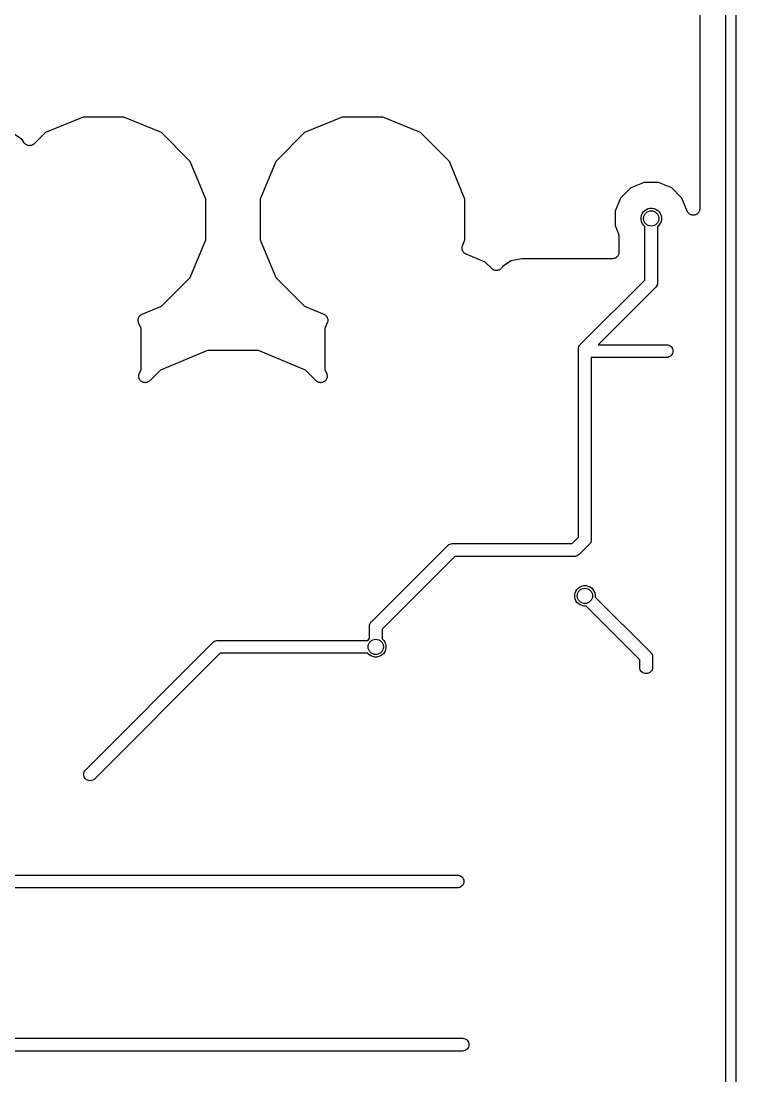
# Model space of a CAD drawing. Extents: x 0.4 to 11.3, y -7.9 to -0.4.
# Drawn here: x 8.329 to 8.88, y -4.083 to -3.269 of the extents above; entities that cross this region are included whole.
import ezdxf

# ---------------------------------------------------------------- set-up
doc = ezdxf.new("R2010")
doc.units = 0
doc.header["$MEASUREMENT"] = 0
doc.layers.add('BLACK', color=7, linetype='CONTINUOUS')

msp = doc.modelspace()

# ---------------------------------------------------------------- linework, layer by layer
at = {"layer": 'BLACK', "linetype": 'CONTINUOUS'}
for p, q in [((8.88031, -1.71038), (8.88031, -4.69606)), ((8.85244, -3.20043), (8.85244, -3.41377)), ((8.87244, -3.57638), (8.87244, -3.20308)), ((8.3764, -3.34299), (8.34734, -3.35503)), ((8.40785, -3.34299), (8.3764, -3.34299)), ((8.43691, -3.35503), (8.40785, -3.34299)), ((8.5764, -3.34299), (8.54734, -3.35503)), ((8.60785, -3.34299), (8.5764, -3.34299)), ((8.63691, -3.35503), (8.60785, -3.34299)), ((8.32938, -3.36038), (8.32276, -3.35596)), ((8.33105, -3.36288), (8.32938, -3.36038)), ((8.33134, -3.36324), (8.33105, -3.36288)), ((8.34734, -3.35503), (8.33874, -3.36363)), ((8.45915, -3.37727), (8.43691, -3.35503)), ((8.54734, -3.35503), (8.52511, -3.37727)), ((8.65915, -3.37727), (8.63691, -3.35503)), ((8.33164, -3.36361), (8.33134, -3.36324)), ((8.33165, -3.36362), (8.33164, -3.36361)), ((8.33166, -3.36363), (8.33165, -3.36362)), ((8.33203, -3.36393), (8.33166, -3.36363)), ((8.33239, -3.36423), (8.33203, -3.36393)), ((8.33241, -3.36424), (8.33239, -3.36423)), ((8.33242, -3.36425), (8.33241, -3.36424)), ((8.33283, -3.36447), (8.33242, -3.36425)), ((8.33325, -3.3647), (8.33283, -3.36447)), ((8.33326, -3.36471), (8.33325, -3.3647)), ((8.33328, -3.36471), (8.33326, -3.36471)), ((8.33373, -3.36485), (8.33328, -3.36471)), ((8.33418, -3.36499), (8.33373, -3.36485)), ((8.3342, -3.36499), (8.33418, -3.36499)), ((8.33421, -3.365), (8.3342, -3.36499)), ((8.33468, -3.36505), (8.33421, -3.365)), ((8.33515, -3.3651), (8.33468, -3.36505)), ((8.33517, -3.3651), (8.33515, -3.3651)), ((8.33518, -3.3651), (8.33517, -3.3651)), ((8.33565, -3.36505), (8.33518, -3.3651)), ((8.33612, -3.36501), (8.33565, -3.36505)), ((8.33614, -3.36501), (8.33612, -3.36501)), ((8.33615, -3.36501), (8.33614, -3.36501)), ((8.33661, -3.36487), (8.33615, -3.36501)), ((8.33706, -3.36474), (8.33661, -3.36487)), ((8.33707, -3.36473), (8.33706, -3.36474)), ((8.33709, -3.36473), (8.33707, -3.36473)), ((8.33751, -3.36451), (8.33709, -3.36473)), ((8.33793, -3.36429), (8.33751, -3.36451)), ((8.33794, -3.36428), (8.33793, -3.36429)), ((8.33795, -3.36428), (8.33794, -3.36428)), ((8.33832, -3.36398), (8.33795, -3.36428)), ((8.33869, -3.36368), (8.33832, -3.36398)), ((8.33871, -3.36366), (8.33869, -3.36368)), ((8.33874, -3.36363), (8.33871, -3.36366)), ((8.33871, -3.36366), (8.33871, -3.36366)), ((8.33871, -3.36366), (8.33871, -3.36366)), ((8.47118, -3.40632), (8.45915, -3.37727)), ((8.52511, -3.37727), (8.51307, -3.40632)), ((8.67118, -3.40632), (8.65915, -3.37727)), ((8.80942, -3.39339), (8.79917, -3.39763)), ((8.82051, -3.39339), (8.80942, -3.39339)), ((8.83075, -3.39763), (8.82051, -3.39339)), ((8.79917, -3.39763), (8.79133, -3.40547)), ((8.83859, -3.40547), (8.83075, -3.39763)), ((8.47118, -3.43777), (8.47118, -3.40632)), ((8.51307, -3.40632), (8.51307, -3.43777)), ((8.67118, -3.43777), (8.67118, -3.40632)), ((8.79133, -3.40547), (8.78709, -3.41572)), ((8.84282, -3.41568), (8.83859, -3.40547)), ((8.78709, -3.41572), (8.78709, -3.4268)), ((8.80709, -3.42048), (8.80739, -3.41896)), ((8.80739, -3.41896), (8.80798, -3.41753)), ((8.80798, -3.41753), (8.80884, -3.41624)), ((8.80884, -3.41624), (8.80994, -3.41514)), ((8.80994, -3.41514), (8.81123, -3.41428)), ((8.81123, -3.41428), (8.81266, -3.41369)), ((8.81266, -3.41369), (8.81419, -3.41339)), ((8.81419, -3.41339), (8.81574, -3.41339)), ((8.81574, -3.41339), (8.81726, -3.41369)), ((8.81726, -3.41369), (8.81869, -3.41428)), ((8.81869, -3.41428), (8.81998, -3.41514)), ((8.81998, -3.41514), (8.82108, -3.41624)), ((8.82108, -3.41624), (8.82194, -3.41753)), ((8.82194, -3.41753), (8.82253, -3.41896)), ((8.82253, -3.41896), (8.82283, -3.42048)), ((8.84305, -3.41611), (8.84282, -3.41568)), ((8.84328, -3.41654), (8.84305, -3.41611)), ((8.84359, -3.41692), (8.84328, -3.41654)), ((8.84328, -3.41654), (8.84328, -3.41654)), ((8.84328, -3.41654), (8.84328, -3.41654)), ((8.84389, -3.41729), (8.84359, -3.41692)), ((8.8439, -3.4173), (8.84389, -3.41729)), ((8.84427, -3.41761), (8.8439, -3.4173)), ((8.8439, -3.4173), (8.8439, -3.4173)), ((8.84465, -3.41792), (8.84427, -3.41761)), ((8.84508, -3.41815), (8.84465, -3.41792)), ((8.84465, -3.41792), (8.84465, -3.41792)), ((8.84465, -3.41792), (8.84465, -3.41792)), ((8.8455, -3.41838), (8.84508, -3.41815)), ((8.84551, -3.41838), (8.8455, -3.41838)), ((8.84597, -3.41852), (8.84551, -3.41838)), ((8.84551, -3.41838), (8.84551, -3.41838)), ((8.84644, -3.41867), (8.84597, -3.41852)), ((8.84691, -3.41872), (8.84644, -3.41867)), ((8.84644, -3.41867), (8.84644, -3.41867)), ((8.84644, -3.41867), (8.84644, -3.41867)), ((8.84741, -3.41877), (8.84691, -3.41872)), ((8.8479, -3.41873), (8.84741, -3.41877)), ((8.84741, -3.41877), (8.84741, -3.41877)), ((8.84741, -3.41877), (8.84741, -3.41877)), ((8.84838, -3.41868), (8.8479, -3.41873)), ((8.84839, -3.41868), (8.84838, -3.41868)), ((8.84838, -3.41868), (8.84838, -3.41868)), ((8.84886, -3.41854), (8.84839, -3.41868)), ((8.84931, -3.41841), (8.84886, -3.41854)), ((8.84932, -3.4184), (8.84931, -3.41841)), ((8.84974, -3.41818), (8.84932, -3.4184)), ((8.84932, -3.4184), (8.84932, -3.4184)), ((8.85018, -3.41795), (8.84974, -3.41818)), ((8.85019, -3.41795), (8.85018, -3.41795)), ((8.85018, -3.41795), (8.85018, -3.41795)), ((8.85054, -3.41766), (8.85019, -3.41795)), ((8.85094, -3.41734), (8.85054, -3.41766)), ((8.85095, -3.41734), (8.85094, -3.41734)), ((8.85094, -3.41734), (8.85094, -3.41734)), ((8.85126, -3.41696), (8.85095, -3.41734)), ((8.85157, -3.4166), (8.85126, -3.41696)), ((8.8518, -3.41616), (8.85157, -3.41659)), ((8.85157, -3.41659), (8.85157, -3.41659)), ((8.85157, -3.41659), (8.85157, -3.4166)), ((8.85204, -3.41574), (8.8518, -3.41616)), ((8.85219, -3.41527), (8.85204, -3.41573)), ((8.85204, -3.41573), (8.85204, -3.41574)), ((8.85204, -3.41574), (8.85204, -3.41574)), ((8.85233, -3.41481), (8.85219, -3.41527)), ((8.85238, -3.41434), (8.85233, -3.4148)), ((8.85233, -3.4148), (8.85233, -3.41481)), ((8.85233, -3.41481), (8.85233, -3.41481)), ((8.85244, -3.41384), (8.85238, -3.41434)), ((8.85244, -3.41377), (8.85244, -3.41383)), ((8.85244, -3.41383), (8.85244, -3.41383)), ((8.85244, -3.41383), (8.85244, -3.41383)), ((8.85244, -3.41383), (8.85244, -3.41384)), ((8.78709, -3.4268), (8.78966, -3.43301)), ((8.80709, -3.42204), (8.80709, -3.42048)), ((8.80739, -3.42356), (8.80709, -3.42204)), ((8.80798, -3.42499), (8.80739, -3.42356)), ((8.80884, -3.42628), (8.80798, -3.42499)), ((8.80994, -3.42738), (8.80884, -3.42628)), ((8.81004, -3.42744), (8.80994, -3.42738)), ((8.81004, -3.46883), (8.81004, -3.42744)), ((8.81998, -3.42738), (8.81988, -3.42744)), ((8.81988, -3.42744), (8.81988, -3.47063)), ((8.82108, -3.42628), (8.81998, -3.42738)), ((8.82194, -3.42499), (8.82108, -3.42628)), ((8.82253, -3.42356), (8.82194, -3.42499)), ((8.82283, -3.42204), (8.82253, -3.42356)), ((8.82283, -3.42048), (8.82283, -3.42204)), ((8.78966, -3.43301), (8.78966, -3.43302)), ((8.78966, -3.43302), (8.78966, -3.43302)), ((8.78966, -3.43302), (8.78966, -3.43302)), ((8.78966, -3.43302), (8.78969, -3.43308)), ((8.78969, -3.43308), (8.78981, -3.43352)), ((8.78981, -3.43352), (8.78994, -3.43396)), ((8.78994, -3.43396), (8.78995, -3.43399)), ((8.78995, -3.43399), (8.78996, -3.43402)), ((8.78996, -3.43402), (8.78999, -3.43447)), ((8.78999, -3.43447), (8.79004, -3.43493)), ((8.79004, -3.43493), (8.79004, -3.44734)), ((8.45915, -3.46683), (8.47118, -3.43777)), ((8.51307, -3.43777), (8.52511, -3.46683)), ((8.66892, -3.44419), (8.66897, -3.44372)), ((8.66892, -3.44421), (8.66892, -3.44419)), ((8.66892, -3.44423), (8.66892, -3.44421)), ((8.66896, -3.44469), (8.66892, -3.44423)), ((8.66897, -3.44372), (8.66901, -3.44325)), ((8.66901, -3.44325), (8.66902, -3.44324)), ((8.66902, -3.44322), (8.66916, -3.44277)), ((8.66902, -3.44324), (8.66902, -3.44322)), ((8.66916, -3.44277), (8.6693, -3.44232)), ((8.6693, -3.44232), (8.67118, -3.43777)), ((8.669, -3.44516), (8.66896, -3.44469)), ((8.66901, -3.44518), (8.669, -3.44516)), ((8.66901, -3.4452), (8.66901, -3.44518)), ((8.66914, -3.44565), (8.66901, -3.4452)), ((8.66928, -3.4461), (8.66914, -3.44565)), ((8.66929, -3.44612), (8.66928, -3.4461)), ((8.66929, -3.44613), (8.66929, -3.44612)), ((8.66951, -3.44655), (8.66929, -3.44613)), ((8.66973, -3.44697), (8.66951, -3.44655)), ((8.66974, -3.44698), (8.66973, -3.44697)), ((8.66975, -3.44699), (8.66974, -3.44698)), ((8.67005, -3.44736), (8.66975, -3.44699)), ((8.67034, -3.44773), (8.67005, -3.44736)), ((8.67035, -3.44774), (8.67034, -3.44773)), ((8.67036, -3.44775), (8.67035, -3.44774)), ((8.67073, -3.44805), (8.67036, -3.44775)), ((8.67108, -3.44836), (8.67073, -3.44805)), ((8.6711, -3.44836), (8.67108, -3.44836)), ((8.67111, -3.44837), (8.6711, -3.44836)), ((8.67153, -3.4486), (8.67111, -3.44837)), ((8.67194, -3.44883), (8.67153, -3.4486)), ((8.67197, -3.44884), (8.67194, -3.44883)), ((8.672, -3.44885), (8.67197, -3.44884)), ((8.67197, -3.44884), (8.67197, -3.44884)), ((8.67197, -3.44884), (8.67197, -3.44884)), ((8.68691, -3.45503), (8.672, -3.44885)), ((8.71506, -3.45234), (8.70676, -3.454)), ((8.78504, -3.45234), (8.71506, -3.45234)), ((8.78551, -3.4523), (8.78504, -3.45234)), ((8.78598, -3.45226), (8.78551, -3.4523)), ((8.78599, -3.45225), (8.78598, -3.45226)), ((8.78601, -3.45225), (8.78599, -3.45225)), ((8.78646, -3.45211), (8.78601, -3.45225)), ((8.78691, -3.45198), (8.78646, -3.45211)), ((8.78693, -3.45197), (8.78691, -3.45198)), ((8.78694, -3.45197), (8.78693, -3.45197)), ((8.78736, -3.45175), (8.78694, -3.45197)), ((8.78778, -3.45153), (8.78736, -3.45175)), ((8.78779, -3.45152), (8.78778, -3.45153)), ((8.78781, -3.45151), (8.78779, -3.45152)), ((8.78817, -3.45121), (8.78781, -3.45151)), ((8.78854, -3.45092), (8.78817, -3.45121)), ((8.78855, -3.4509), (8.78854, -3.45092)), ((8.78856, -3.45089), (8.78855, -3.4509)), ((8.78886, -3.45053), (8.78856, -3.45089)), ((8.78916, -3.45017), (8.78886, -3.45053)), ((8.78917, -3.45015), (8.78916, -3.45017)), ((8.78918, -3.45014), (8.78917, -3.45015)), ((8.78941, -3.44973), (8.78918, -3.45014)), ((8.78964, -3.44931), (8.78941, -3.44973)), ((8.78965, -3.44928), (8.78964, -3.4493)), ((8.78964, -3.4493), (8.78964, -3.44931)), ((8.78979, -3.44883), (8.78965, -3.44928)), ((8.78993, -3.44838), (8.78979, -3.44883)), ((8.78994, -3.44835), (8.78993, -3.44837)), ((8.78993, -3.44837), (8.78993, -3.44838)), ((8.78999, -3.44788), (8.78994, -3.44835)), ((8.79004, -3.44741), (8.78999, -3.44788)), ((8.79004, -3.44734), (8.79004, -3.44738)), ((8.79004, -3.44738), (8.79004, -3.44738)), ((8.79004, -3.44738), (8.79004, -3.44738)), ((8.79004, -3.44738), (8.79004, -3.44741)), ((8.69189, -3.46001), (8.68691, -3.45503)), ((8.69226, -3.46031), (8.69189, -3.46001)), ((8.69262, -3.46062), (8.69226, -3.46031)), ((8.69264, -3.46062), (8.69262, -3.46062)), ((8.69265, -3.46063), (8.69264, -3.46062)), ((8.69306, -3.46086), (8.69265, -3.46063)), ((8.69816, -3.46067), (8.69774, -3.46089)), ((8.69817, -3.46066), (8.69816, -3.46067)), ((8.69818, -3.46065), (8.69817, -3.46066)), ((8.69855, -3.46035), (8.69818, -3.46065)), ((8.69892, -3.46006), (8.69855, -3.46035)), ((8.69893, -3.46005), (8.69892, -3.46006)), ((8.69894, -3.46004), (8.69893, -3.46005)), ((8.69924, -3.45968), (8.69894, -3.46004)), ((8.69955, -3.45931), (8.69924, -3.45968)), ((8.69956, -3.45929), (8.69955, -3.45931)), ((8.69959, -3.45926), (8.69956, -3.45929)), ((8.69956, -3.45929), (8.69956, -3.45929)), ((8.69956, -3.45929), (8.69956, -3.45929)), ((8.70015, -3.45842), (8.69959, -3.45926)), ((8.70676, -3.454), (8.70015, -3.45842)), ((8.43691, -3.48907), (8.45915, -3.46683)), ((8.52511, -3.46683), (8.54734, -3.48907)), ((8.69348, -3.46108), (8.69306, -3.46086)), ((8.69349, -3.46109), (8.69348, -3.46108)), ((8.69351, -3.46109), (8.69349, -3.46109)), ((8.69396, -3.46123), (8.69351, -3.46109)), ((8.69441, -3.46137), (8.69396, -3.46123)), ((8.69443, -3.46137), (8.69441, -3.46137)), ((8.69444, -3.46138), (8.69443, -3.46137)), ((8.69491, -3.46143), (8.69444, -3.46138)), ((8.69538, -3.46148), (8.69491, -3.46143)), ((8.6954, -3.46148), (8.69538, -3.46148)), ((8.69541, -3.46148), (8.6954, -3.46148)), ((8.69588, -3.46143), (8.69541, -3.46148)), ((8.69635, -3.46139), (8.69588, -3.46143)), ((8.69637, -3.46139), (8.69635, -3.46139)), ((8.69638, -3.46139), (8.69637, -3.46139)), ((8.69683, -3.46125), (8.69638, -3.46139)), ((8.69729, -3.46112), (8.69683, -3.46125)), ((8.6973, -3.46111), (8.69729, -3.46112)), ((8.69732, -3.46111), (8.6973, -3.46111)), ((8.69774, -3.46089), (8.69732, -3.46111)), ((8.76047, -3.5184), (8.81004, -3.46883)), ((8.81827, -3.47452), (8.77409, -3.5187)), ((8.81846, -3.47436), (8.81827, -3.47452)), ((8.81861, -3.47418), (8.81846, -3.47436)), ((8.81907, -3.47361), (8.81861, -3.47418)), ((8.81861, -3.47418), (8.81861, -3.47418)), ((8.81953, -3.47276), (8.81907, -3.47361)), ((8.81957, -3.47262), (8.81953, -3.47276)), ((8.81981, -3.47183), (8.81957, -3.47262)), ((8.81988, -3.47111), (8.81981, -3.47183)), ((8.81988, -3.47063), (8.81991, -3.47087)), ((8.81991, -3.47087), (8.81988, -3.47111)), ((8.81988, -3.47111), (8.81988, -3.47111)), ((8.422, -3.49524), (8.43691, -3.48907)), ((8.54734, -3.48907), (8.56225, -3.49524)), ((8.41892, -3.4998), (8.41897, -3.49933)), ((8.41892, -3.49982), (8.41892, -3.4998)), ((8.41892, -3.49983), (8.41892, -3.49982)), ((8.41896, -3.5003), (8.41892, -3.49983)), ((8.419, -3.50077), (8.41896, -3.5003)), ((8.41897, -3.49933), (8.41902, -3.49886)), ((8.419, -3.50079), (8.419, -3.50077)), ((8.41901, -3.50081), (8.419, -3.50079)), ((8.41914, -3.50125), (8.41901, -3.50081)), ((8.41902, -3.49883), (8.41916, -3.49838)), ((8.41902, -3.49885), (8.41902, -3.49883)), ((8.41902, -3.49886), (8.41902, -3.49885)), ((8.41927, -3.50171), (8.41914, -3.50125)), ((8.41916, -3.49838), (8.4193, -3.49793)), ((8.4193, -3.49793), (8.41931, -3.49791)), ((8.41931, -3.49791), (8.41932, -3.4979)), ((8.41932, -3.4979), (8.41954, -3.49749)), ((8.41954, -3.49749), (8.41977, -3.49707)), ((8.41977, -3.49707), (8.41978, -3.49706)), ((8.41978, -3.49706), (8.41979, -3.49704)), ((8.41979, -3.49704), (8.42009, -3.49668)), ((8.42009, -3.49668), (8.42039, -3.49632)), ((8.42039, -3.49632), (8.4204, -3.49631)), ((8.4204, -3.49631), (8.42041, -3.49629)), ((8.42041, -3.49629), (8.42077, -3.496)), ((8.42077, -3.496), (8.42114, -3.4957)), ((8.42114, -3.4957), (8.42116, -3.49569)), ((8.42116, -3.49569), (8.42117, -3.49568)), ((8.42117, -3.49568), (8.42158, -3.49546)), ((8.42158, -3.49546), (8.422, -3.49524)), ((8.56225, -3.49524), (8.56228, -3.49525)), ((8.56228, -3.49525), (8.56228, -3.49525)), ((8.56228, -3.49525), (8.56228, -3.49525)), ((8.56228, -3.49525), (8.56231, -3.49527)), ((8.56231, -3.49527), (8.56272, -3.49549)), ((8.56272, -3.49549), (8.56314, -3.49572)), ((8.56314, -3.49572), (8.56315, -3.49573)), ((8.56315, -3.49573), (8.56317, -3.49574)), ((8.56317, -3.49574), (8.56353, -3.49604)), ((8.56353, -3.49604), (8.56389, -3.49634)), ((8.56389, -3.49634), (8.5639, -3.49636)), ((8.5639, -3.49636), (8.56391, -3.49637)), ((8.56391, -3.49637), (8.56421, -3.49673)), ((8.56421, -3.49673), (8.56451, -3.4971)), ((8.56451, -3.4971), (8.56451, -3.49712)), ((8.56451, -3.49712), (8.56452, -3.49713)), ((8.56452, -3.49713), (8.56474, -3.49754)), ((8.56474, -3.49754), (8.56496, -3.49796)), ((8.56496, -3.49796), (8.56497, -3.49798)), ((8.56509, -3.50132), (8.56496, -3.50177)), ((8.56497, -3.49798), (8.56497, -3.49799)), ((8.56497, -3.49799), (8.56511, -3.49845)), ((8.56523, -3.50087), (8.56509, -3.50132)), ((8.56511, -3.49845), (8.56524, -3.4989)), ((8.56524, -3.50084), (8.56523, -3.50086)), ((8.56523, -3.50086), (8.56523, -3.50087)), ((8.56524, -3.4989), (8.56524, -3.49891)), ((8.56524, -3.49891), (8.56525, -3.49893)), ((8.56529, -3.50037), (8.56524, -3.50084)), ((8.56525, -3.49893), (8.56529, -3.4994)), ((8.56529, -3.4994), (8.56534, -3.49987)), ((8.56534, -3.4999), (8.56529, -3.50037)), ((8.56534, -3.49987), (8.56533, -3.49989)), ((8.56533, -3.49989), (8.56534, -3.4999)), ((8.41928, -3.50174), (8.41927, -3.50171)), ((8.4193, -3.50177), (8.41928, -3.50174)), ((8.41928, -3.50174), (8.41928, -3.50174)), ((8.41928, -3.50174), (8.41928, -3.50174)), ((8.42118, -3.50632), (8.4193, -3.50177)), ((8.42118, -3.53777), (8.42118, -3.50632)), ((8.56496, -3.50177), (8.56307, -3.50632)), ((8.56307, -3.50632), (8.56307, -3.53777)), ((8.47249, -3.52331), (8.43619, -3.53834)), ((8.51177, -3.52331), (8.47249, -3.52331)), ((8.54806, -3.53834), (8.51177, -3.52331)), ((8.75883, -3.52205), (8.75886, -3.52181)), ((8.75886, -3.52229), (8.75883, -3.52205)), ((8.75886, -3.52181), (8.75893, -3.52108)), ((8.75886, -3.52181), (8.75886, -3.52181)), ((8.75886, -3.66725), (8.75886, -3.52229)), ((8.75893, -3.52108), (8.75921, -3.52015)), ((8.75921, -3.52015), (8.75967, -3.5193)), ((8.75967, -3.5193), (8.76028, -3.51855)), ((8.76028, -3.51855), (8.76047, -3.5184)), ((8.77409, -3.5187), (8.82701, -3.5187)), ((8.82701, -3.5187), (8.82774, -3.51877)), ((8.82774, -3.51877), (8.82866, -3.51905)), ((8.82866, -3.51905), (8.82952, -3.51951)), ((8.82952, -3.51951), (8.83027, -3.52013)), ((8.83027, -3.52013), (8.83088, -3.52087)), ((8.83088, -3.52087), (8.83134, -3.52173)), ((8.83134, -3.52551), (8.83088, -3.52637)), ((8.83134, -3.52173), (8.83162, -3.52266)), ((8.83162, -3.52459), (8.83134, -3.52551)), ((8.83162, -3.52266), (8.83172, -3.52362)), ((8.83172, -3.52362), (8.83162, -3.52459)), ((8.82701, -3.52854), (8.7687, -3.52854)), ((8.7687, -3.52854), (8.7687, -3.66905)), ((8.82774, -3.52847), (8.82701, -3.52854)), ((8.82866, -3.52819), (8.82774, -3.52847)), ((8.82952, -3.52773), (8.82866, -3.52819)), ((8.83027, -3.52712), (8.82952, -3.52773)), ((8.83088, -3.52637), (8.83027, -3.52712)), ((8.41945, -3.54255), (8.4195, -3.54208)), ((8.4195, -3.54207), (8.41964, -3.54162)), ((8.4195, -3.54208), (8.4195, -3.54207)), ((8.4195, -3.54208), (8.4195, -3.54208)), ((8.41964, -3.54162), (8.41978, -3.54115)), ((8.41978, -3.54115), (8.42118, -3.53777)), ((8.43619, -3.53834), (8.42794, -3.54659)), ((8.55631, -3.54659), (8.54806, -3.53834)), ((8.56307, -3.53777), (8.56447, -3.54115)), ((8.56447, -3.54115), (8.56449, -3.5412)), ((8.56449, -3.5412), (8.56449, -3.5412)), ((8.56449, -3.5412), (8.56449, -3.5412)), ((8.56449, -3.5412), (8.56449, -3.54121)), ((8.56449, -3.54121), (8.56463, -3.54168)), ((8.56463, -3.54168), (8.56476, -3.54214)), ((8.4194, -3.54304), (8.41945, -3.54255)), ((8.4194, -3.54305), (8.4194, -3.54304)), ((8.41945, -3.54354), (8.4194, -3.54305)), ((8.4194, -3.54305), (8.4194, -3.54305)), ((8.41949, -3.54401), (8.41945, -3.54354)), ((8.4195, -3.54402), (8.41949, -3.54401)), ((8.41964, -3.54449), (8.4195, -3.54402)), ((8.4195, -3.54402), (8.4195, -3.54402)), ((8.41977, -3.54495), (8.41964, -3.54449)), ((8.41978, -3.54495), (8.41977, -3.54495)), ((8.41978, -3.54496), (8.41978, -3.54495)), ((8.42, -3.54537), (8.41978, -3.54496)), ((8.42023, -3.54581), (8.42, -3.54537)), ((8.42023, -3.54582), (8.42023, -3.54581)), ((8.42053, -3.54619), (8.42023, -3.54582)), ((8.42023, -3.54582), (8.42023, -3.54582)), ((8.42084, -3.54657), (8.42053, -3.54619)), ((8.42085, -3.54657), (8.42084, -3.54657)), ((8.42085, -3.54658), (8.42085, -3.54657)), ((8.42122, -3.54689), (8.42085, -3.54658)), ((8.42159, -3.54719), (8.42122, -3.54689)), ((8.4216, -3.5472), (8.42159, -3.54719)), ((8.42202, -3.54743), (8.4216, -3.5472)), ((8.4216, -3.5472), (8.4216, -3.5472)), ((8.42245, -3.54766), (8.42202, -3.54743)), ((8.42246, -3.54767), (8.42245, -3.54766)), ((8.42245, -3.54766), (8.42245, -3.54766)), ((8.42291, -3.54781), (8.42246, -3.54767)), ((8.42338, -3.54795), (8.42291, -3.54781)), ((8.42339, -3.54796), (8.42338, -3.54795)), ((8.42338, -3.54795), (8.42338, -3.54795)), ((8.42387, -3.54801), (8.42339, -3.54796)), ((8.42435, -3.54806), (8.42387, -3.54801)), ((8.42436, -3.54806), (8.42435, -3.54806)), ((8.42484, -3.54802), (8.42436, -3.54806)), ((8.42436, -3.54806), (8.42436, -3.54806)), ((8.42532, -3.54797), (8.42484, -3.54802)), ((8.42533, -3.54797), (8.42532, -3.54797)), ((8.42579, -3.54784), (8.42533, -3.54797)), ((8.42533, -3.54797), (8.42533, -3.54797)), ((8.42626, -3.5477), (8.42579, -3.54784)), ((8.42627, -3.5477), (8.42626, -3.5477)), ((8.42626, -3.5477), (8.42626, -3.5477)), ((8.42669, -3.54748), (8.42627, -3.5477)), ((8.42713, -3.54725), (8.42669, -3.54748)), ((8.4275, -3.54696), (8.42713, -3.54725)), ((8.42713, -3.54725), (8.42713, -3.54725)), ((8.42713, -3.54725), (8.42713, -3.54725)), ((8.42789, -3.54664), (8.4275, -3.54696)), ((8.4279, -3.54664), (8.42789, -3.54664)), ((8.42789, -3.54664), (8.42789, -3.54664)), ((8.42794, -3.54659), (8.4279, -3.54664)), ((8.4279, -3.54664), (8.4279, -3.54664)), ((8.55669, -3.5469), (8.55631, -3.54659)), ((8.55706, -3.54721), (8.55669, -3.5469)), ((8.55707, -3.54721), (8.55706, -3.54721)), ((8.55706, -3.54721), (8.55706, -3.54721)), ((8.55749, -3.54744), (8.55707, -3.54721)), ((8.55792, -3.54767), (8.55749, -3.54744)), ((8.55793, -3.54768), (8.55792, -3.54767)), ((8.55792, -3.54767), (8.55792, -3.54767)), ((8.55841, -3.54782), (8.55793, -3.54768)), ((8.55885, -3.54796), (8.55841, -3.54782)), ((8.55886, -3.54796), (8.55885, -3.54796)), ((8.55935, -3.54801), (8.55886, -3.54796)), ((8.55886, -3.54796), (8.55886, -3.54796)), ((8.55982, -3.54806), (8.55935, -3.54801)), ((8.55983, -3.54806), (8.55982, -3.54806)), ((8.5603, -3.54801), (8.55983, -3.54806)), ((8.55983, -3.54806), (8.55983, -3.54806)), ((8.56079, -3.54797), (8.5603, -3.54801)), ((8.5608, -3.54797), (8.56079, -3.54797)), ((8.56127, -3.54783), (8.5608, -3.54797)), ((8.5608, -3.54797), (8.5608, -3.54797)), ((8.56173, -3.54769), (8.56127, -3.54783)), ((8.56174, -3.54769), (8.56173, -3.54769)), ((8.56173, -3.54769), (8.56173, -3.54769)), ((8.56219, -3.54745), (8.56174, -3.54769)), ((8.56259, -3.54724), (8.56219, -3.54745)), ((8.5626, -3.54724), (8.56259, -3.54724)), ((8.563, -3.54691), (8.5626, -3.54723)), ((8.5626, -3.54723), (8.5626, -3.54724)), ((8.56335, -3.54663), (8.563, -3.54691)), ((8.56336, -3.54662), (8.56335, -3.54663)), ((8.56368, -3.54624), (8.56336, -3.54662)), ((8.56336, -3.54662), (8.56336, -3.54662)), ((8.56398, -3.54588), (8.56368, -3.54624)), ((8.56422, -3.54543), (8.56398, -3.54587)), ((8.56398, -3.54587), (8.56398, -3.54587)), ((8.56398, -3.54587), (8.56398, -3.54588)), ((8.56445, -3.54502), (8.56422, -3.54543)), ((8.5646, -3.54454), (8.56445, -3.54501)), ((8.56445, -3.54501), (8.56445, -3.54502)), ((8.56445, -3.54502), (8.56445, -3.54502)), ((8.56474, -3.54409), (8.5646, -3.54454)), ((8.5648, -3.54359), (8.56474, -3.54408)), ((8.56474, -3.54408), (8.56474, -3.54409)), ((8.56474, -3.54409), (8.56474, -3.54409)), ((8.56476, -3.54214), (8.56476, -3.54214)), ((8.56476, -3.54214), (8.56477, -3.54215)), ((8.56477, -3.54215), (8.56481, -3.54262)), ((8.56485, -3.54312), (8.5648, -3.54359)), ((8.56481, -3.54262), (8.56485, -3.54311)), ((8.56485, -3.54311), (8.56485, -3.54312)), ((8.56485, -3.54312), (8.56485, -3.54312)), ((8.87244, -3.94967), (8.87244, -3.57638)), ((8.87244, -3.57638), (8.87244, -3.57638)), ((8.65952, -3.6726), (8.66045, -3.67232)), ((8.66045, -3.67232), (8.66118, -3.67224)), ((8.66118, -3.67224), (8.66142, -3.67222)), ((8.66118, -3.67224), (8.66118, -3.67224)), ((8.66142, -3.67222), (8.66166, -3.67224)), ((8.66166, -3.67224), (8.75387, -3.67224)), ((8.75387, -3.67224), (8.75886, -3.66725)), ((8.76789, -3.67204), (8.76746, -3.67256)), ((8.76835, -3.67118), (8.76789, -3.67204)), ((8.76847, -3.67078), (8.76835, -3.67118)), ((8.76863, -3.67026), (8.76847, -3.67078)), ((8.7687, -3.66953), (8.76863, -3.67026)), ((8.7687, -3.66905), (8.76872, -3.66929)), ((8.76872, -3.66929), (8.7687, -3.66953)), ((8.7687, -3.66953), (8.7687, -3.66953)), ((8.59905, -3.73257), (8.65777, -3.67386)), ((8.65777, -3.67386), (8.65792, -3.67367)), ((8.65792, -3.67367), (8.65811, -3.67351)), ((8.65811, -3.67351), (8.65867, -3.67305)), ((8.65811, -3.67351), (8.65811, -3.67351)), ((8.65867, -3.67305), (8.65952, -3.6726)), ((8.65867, -3.67305), (8.65867, -3.67305)), ((8.65867, -3.67305), (8.65867, -3.67305)), ((8.75956, -3.68047), (8.7594, -3.68066)), ((8.76709, -3.67294), (8.75956, -3.68047)), ((8.76728, -3.67279), (8.76709, -3.67294)), ((8.76746, -3.67256), (8.76728, -3.67279)), ((8.66346, -3.68209), (8.60728, -3.73826)), ((8.75566, -3.68209), (8.66346, -3.68209)), ((8.75591, -3.68211), (8.75566, -3.68209)), ((8.75615, -3.68209), (8.75591, -3.68211)), ((8.75687, -3.68202), (8.75615, -3.68209)), ((8.75615, -3.68209), (8.75615, -3.68209)), ((8.7578, -3.68173), (8.75687, -3.68202)), ((8.75865, -3.68128), (8.7578, -3.68173)), ((8.7594, -3.68066), (8.75865, -3.68128)), ((8.76148, -3.70503), (8.763, -3.70472)), ((8.763, -3.70472), (8.76456, -3.70472)), ((8.76456, -3.70472), (8.76608, -3.70503)), ((8.75591, -3.71182), (8.75621, -3.7103)), ((8.75591, -3.71337), (8.75591, -3.71182)), ((8.75621, -3.7103), (8.7568, -3.70887)), ((8.7568, -3.70887), (8.75766, -3.70758)), ((8.75766, -3.70758), (8.75876, -3.70648)), ((8.75876, -3.70648), (8.76005, -3.70562)), ((8.76005, -3.70562), (8.76148, -3.70503)), ((8.76608, -3.70503), (8.76751, -3.70562)), ((8.76751, -3.70562), (8.7688, -3.70648)), ((8.7688, -3.70648), (8.7699, -3.70758)), ((8.7699, -3.70758), (8.77076, -3.70887)), ((8.77076, -3.70887), (8.77135, -3.7103)), ((8.77135, -3.7103), (8.77165, -3.71182)), ((8.77165, -3.71182), (8.77165, -3.71337)), ((8.75621, -3.7149), (8.75591, -3.71337)), ((8.7568, -3.71633), (8.75621, -3.7149)), ((8.75766, -3.71762), (8.7568, -3.71633)), ((8.75876, -3.71871), (8.75766, -3.71762)), ((8.76005, -3.71958), (8.75876, -3.71871)), ((8.76148, -3.72017), (8.76005, -3.71958)), ((8.763, -3.72047), (8.76148, -3.72017)), ((8.76456, -3.72047), (8.763, -3.72047)), ((8.76467, -3.72045), (8.76456, -3.72047)), ((8.8061, -3.76188), (8.76467, -3.72045)), ((8.77165, -3.71337), (8.77163, -3.71349)), ((8.77163, -3.71349), (8.81433, -3.75619)), ((8.59742, -3.73622), (8.59744, -3.73598)), ((8.59744, -3.73646), (8.59742, -3.73622)), ((8.59744, -3.73598), (8.59751, -3.73526)), ((8.59744, -3.73598), (8.59744, -3.73598)), ((8.59744, -3.74579), (8.59744, -3.73646)), ((8.59751, -3.73526), (8.59779, -3.73433)), ((8.59779, -3.73433), (8.59825, -3.73347)), ((8.59825, -3.73347), (8.59887, -3.73272)), ((8.59887, -3.73272), (8.59905, -3.73257)), ((8.60728, -3.73826), (8.60728, -3.74579)), ((8.37824, -3.84708), (8.47666, -3.74866)), ((8.47666, -3.74866), (8.47682, -3.74847)), ((8.47682, -3.74847), (8.47718, -3.74817)), ((8.47718, -3.74817), (8.47757, -3.74786)), ((8.47757, -3.74786), (8.47842, -3.7474)), ((8.47842, -3.7474), (8.47935, -3.74712)), ((8.47935, -3.74712), (8.48007, -3.74705)), ((8.48007, -3.74705), (8.48031, -3.74702)), ((8.48007, -3.74705), (8.48007, -3.74705)), ((8.48031, -3.74702), (8.48056, -3.74705)), ((8.48056, -3.74705), (8.59618, -3.74705)), ((8.59618, -3.74705), (8.59625, -3.74695)), ((8.59625, -3.74695), (8.59734, -3.74585)), ((8.59734, -3.74585), (8.59744, -3.74579)), ((8.60728, -3.74579), (8.60738, -3.74585)), ((8.60738, -3.74585), (8.60848, -3.74695)), ((8.60848, -3.74695), (8.60934, -3.74824)), ((8.60934, -3.74824), (8.60993, -3.74967)), ((8.60993, -3.74967), (8.61024, -3.75119)), ((8.61024, -3.75274), (8.60993, -3.75427)), ((8.61024, -3.75119), (8.61024, -3.75274)), ((8.48235, -3.75689), (8.3852, -3.85404)), ((8.59618, -3.75689), (8.48235, -3.75689)), ((8.59625, -3.75699), (8.59618, -3.75689)), ((8.59734, -3.75808), (8.59625, -3.75699)), ((8.59863, -3.75895), (8.59734, -3.75808)), ((8.60007, -3.75954), (8.59863, -3.75895)), ((8.60159, -3.75984), (8.60007, -3.75954)), ((8.60314, -3.75984), (8.60159, -3.75984)), ((8.60466, -3.75954), (8.60314, -3.75984)), ((8.60609, -3.75895), (8.60466, -3.75954)), ((8.60738, -3.75808), (8.60609, -3.75895)), ((8.60848, -3.75699), (8.60738, -3.75808)), ((8.60934, -3.7557), (8.60848, -3.75699)), ((8.60993, -3.75427), (8.60934, -3.7557)), ((8.8061, -3.76796), (8.8061, -3.76188)), ((8.81433, -3.75619), (8.81452, -3.75635)), ((8.81452, -3.75635), (8.81467, -3.75653)), ((8.81467, -3.75653), (8.81467, -3.75653)), ((8.81467, -3.75653), (8.81499, -3.75691)), ((8.81499, -3.75691), (8.81514, -3.7571)), ((8.81514, -3.7571), (8.81559, -3.75795)), ((8.81559, -3.75795), (8.81587, -3.75888)), ((8.81587, -3.75888), (8.81594, -3.7596)), ((8.81594, -3.7596), (8.81594, -3.7596)), ((8.81594, -3.7596), (8.81597, -3.75984)), ((8.81597, -3.75984), (8.81594, -3.76008)), ((8.81594, -3.76008), (8.81594, -3.76796)), ((8.80617, -3.76868), (8.8061, -3.76796)), ((8.80646, -3.76961), (8.80617, -3.76868)), ((8.80691, -3.77046), (8.80646, -3.76961)), ((8.81559, -3.76961), (8.81514, -3.77046)), ((8.81587, -3.76868), (8.81559, -3.76961)), ((8.81594, -3.76796), (8.81587, -3.76868)), ((8.80753, -3.77121), (8.80691, -3.77046)), ((8.80828, -3.77183), (8.80753, -3.77121)), ((8.80913, -3.77229), (8.80828, -3.77183)), ((8.81006, -3.77257), (8.80913, -3.77229)), ((8.81102, -3.77266), (8.81006, -3.77257)), ((8.81199, -3.77257), (8.81102, -3.77266)), ((8.81292, -3.77229), (8.81199, -3.77257)), ((8.81377, -3.77183), (8.81292, -3.77229)), ((8.81452, -3.77121), (8.81377, -3.77183)), ((8.81514, -3.77046), (8.81452, -3.77121)), ((8.37694, -3.85039), (8.37704, -3.84943)), ((8.37704, -3.85136), (8.37694, -3.85039)), ((8.37704, -3.84943), (8.37732, -3.8485)), ((8.37732, -3.85229), (8.37704, -3.85136)), ((8.37732, -3.8485), (8.37778, -3.84765)), ((8.37778, -3.84765), (8.37824, -3.84708)), ((8.37778, -3.85314), (8.37732, -3.85229)), ((8.37839, -3.85389), (8.37778, -3.85314)), ((8.37914, -3.85451), (8.37839, -3.85389)), ((8.38, -3.85496), (8.37914, -3.85451)), ((8.38093, -3.85524), (8.38, -3.85496)), ((8.38189, -3.85534), (8.38093, -3.85524)), ((8.38285, -3.85524), (8.38189, -3.85534)), ((8.38378, -3.85496), (8.38285, -3.85524)), ((8.38464, -3.85451), (8.38378, -3.85496)), ((8.3852, -3.85404), (8.38464, -3.85451)), ((8.26975, -3.92815), (8.6656, -3.92815)), ((8.6656, -3.92815), (8.66632, -3.92822)), ((8.66632, -3.92822), (8.66725, -3.9285)), ((8.66725, -3.9285), (8.6681, -3.92896)), ((8.6681, -3.92896), (8.66885, -3.92957)), ((8.66885, -3.92957), (8.66947, -3.93032)), ((8.66947, -3.93032), (8.66992, -3.93118)), ((8.66992, -3.93118), (8.6702, -3.93211)), ((8.6702, -3.93211), (8.6703, -3.93307)), ((8.6656, -3.93799), (8.26796, -3.93799)), ((8.66632, -3.93792), (8.6656, -3.93799)), ((8.66725, -3.93764), (8.66632, -3.93792)), ((8.6681, -3.93718), (8.66725, -3.93764)), ((8.66885, -3.93657), (8.6681, -3.93718)), ((8.66947, -3.93582), (8.66885, -3.93657)), ((8.66992, -3.93496), (8.66947, -3.93582)), ((8.6702, -3.93404), (8.66992, -3.93496)), ((8.6703, -3.93307), (8.6702, -3.93404)), ((8.87244, -4.32296), (8.87244, -3.94967)), ((8.87244, -3.94967), (8.87244, -3.94967)), ((7.9005, -4.05413), (8.66953, -4.05413)), ((8.66953, -4.05413), (8.67026, -4.05421)), ((8.67026, -4.05421), (8.67118, -4.05449)), ((8.67118, -4.05449), (8.67204, -4.05494)), ((8.67204, -4.05494), (8.67279, -4.05556)), ((8.67204, -4.06317), (8.67118, -4.06362)), ((8.67279, -4.06255), (8.67204, -4.06317)), ((8.67279, -4.05556), (8.6734, -4.05631)), ((8.6734, -4.0618), (8.67279, -4.06255)), ((8.6734, -4.05631), (8.67386, -4.05716)), ((8.67386, -4.06095), (8.6734, -4.0618)), ((8.67386, -4.05716), (8.67414, -4.05809)), ((8.67414, -4.06002), (8.67386, -4.06095)), ((8.67414, -4.05809), (8.67424, -4.05906)), ((8.67424, -4.05906), (8.67414, -4.06002)), ((8.66953, -4.06398), (7.89871, -4.06398)), ((8.67026, -4.06391), (8.66953, -4.06398)), ((8.67118, -4.06362), (8.67026, -4.06391))]:
    msp.add_line(p, q, dxfattribs=at)
at = {"layer": 'BLACK'}
for centre in [(8.81496, -3.42126), (8.76378, -3.7126), (8.60236, -3.75197)]:
    msp.add_circle(centre, 0.00591, dxfattribs=at)

doc.saveas('drawing.dxf')
